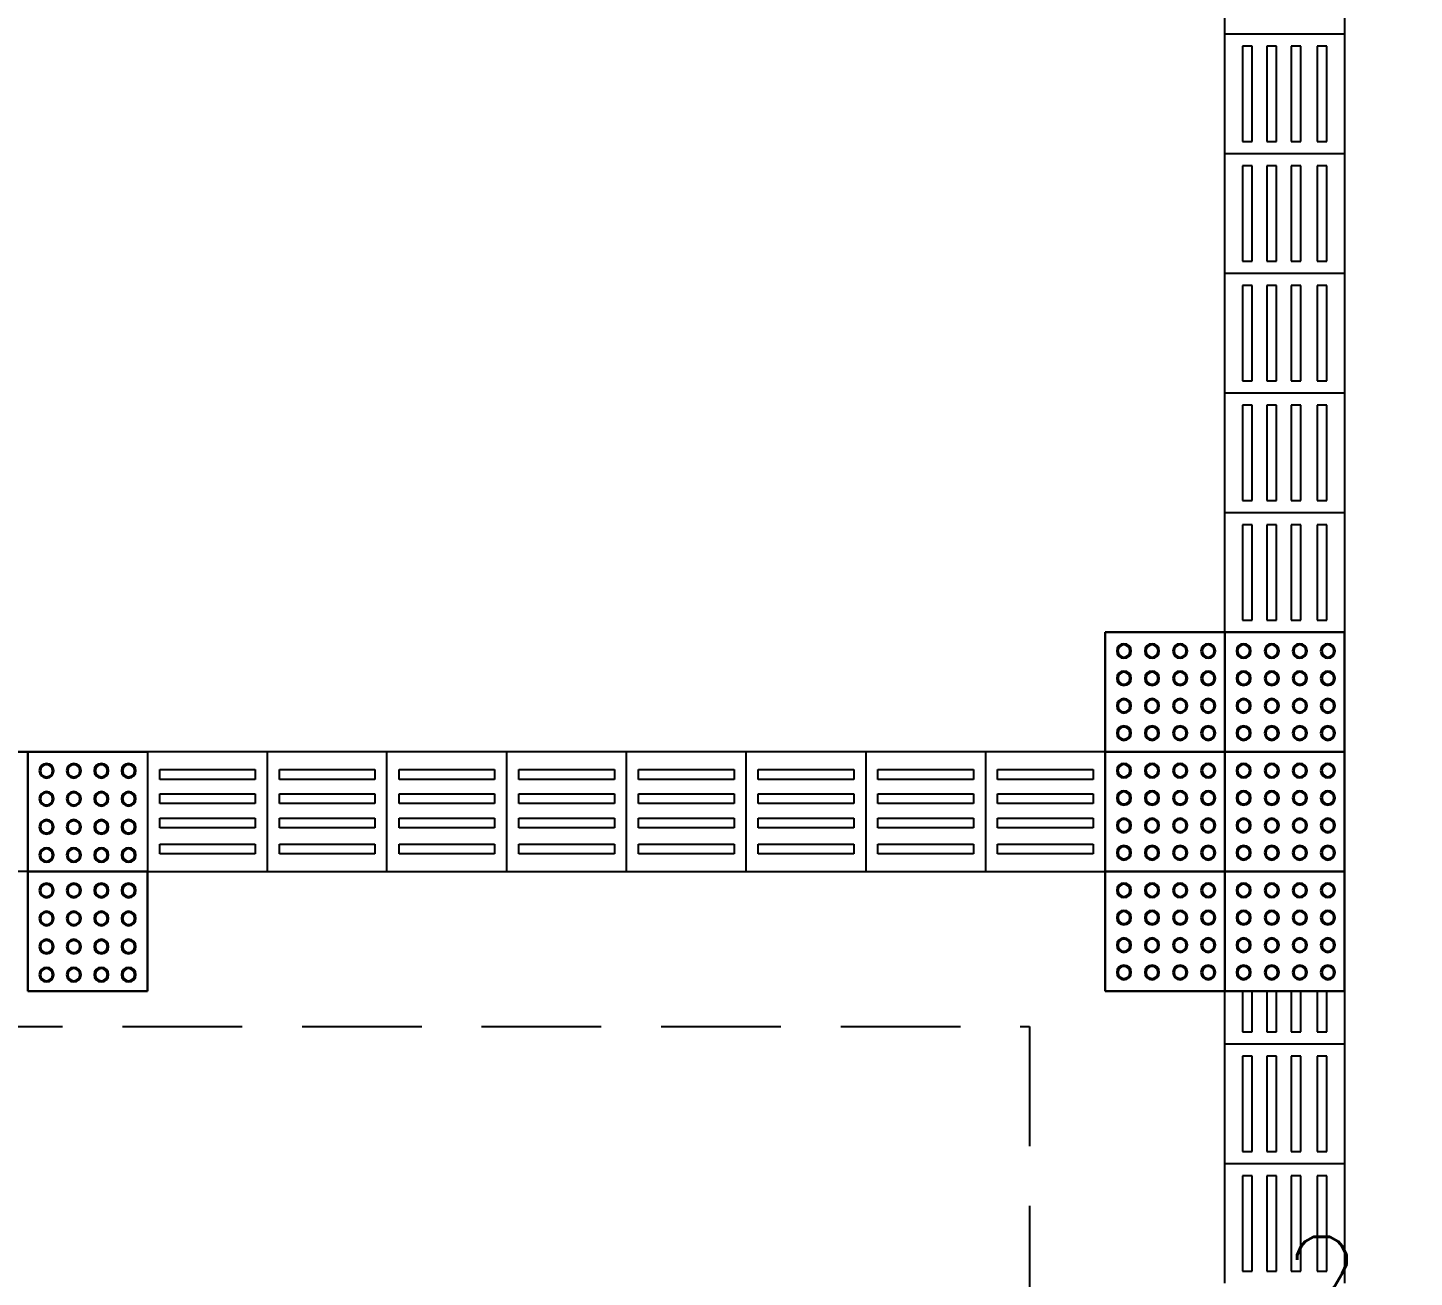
# Model space of a CAD drawing. Header units: metres. Extents: x 341 to 459, y 1341 to 1425.
# Drawn here: x 430.459 to 433.354, y 1371.471 to 1374.081 of the extents above; entities that cross this region are included whole.
import ezdxf

# ---------------------------------------------------------------- set-up
doc = ezdxf.new("R2010")
doc.units = ezdxf.units.M
doc.linetypes.add('HIDDEN', pattern=[0.375, 0.25, -0.125])
doc.layers.add('Itens de detalhe', color=7, linetype='Continuous')
doc.layers.add('Notas de texto-1', color=7, linetype='Continuous')
doc.styles.add('ROMANS', font='ROMANS.SHX')
doc.dimstyles.new('100___1-100', dxfattribs={"dimscale": 0.1, "dimtxt": 2, "dimasz": 2, "dimexe": 1.5, "dimexo": 1, "dimgap": 0.5, "dimtad": 1, "dimzin": 4, "dimtxsty": 'ROMANS', "dimblk": 'ARCHTICK', "dimcen": 0, "dimclrd": 256, "dimclre": 256, "dimclrt": 3, "dimazin": 3, "dimtfac": 1, "dimtmove": 0, "dimatfit": 0, "dimldrblk": 'ARCHTICK', "dimfxl": 1, "dimlwd": -1, "dimlwe": -1, "dimarcsym": 0})

# ---------------------------------------------------------------- blocks, each defined once
blk = doc.blocks.new('piso tatil')
at = {"layer": 'Itens de detalhe', "color": 252, "true_color": 0x939598, "extrusion": (0, 0, -1)}
for p, q in [((-78.855, 24.4342), (-78.855, 24.6842)), ((-78.855, 24.4342), (-78.855, 24.6842)), ((-78.605, 24.6842), (-78.605, 24.4342)), ((-78.605, 24.6842), (-78.605, 24.4342)), ((-78.855, 24.1842), (-78.855, 24.4342)), ((-78.855, 24.4342), (-78.605, 24.4342)), ((-78.855, 24.1842), (-78.855, 24.4342)), ((-78.855, 24.4342), (-78.605, 24.4342)), ((-78.605, 24.4342), (-78.605, 24.1842)), ((-78.605, 24.4342), (-78.605, 24.1842)), ((-78.7976, 24.4086), (-78.8181, 24.4086)), ((-78.8181, 24.4086), (-78.8181, 24.2091)), ((-78.7976, 24.2091), (-78.7976, 24.4086)), ((-78.7469, 24.4086), (-78.7674, 24.4086)), ((-78.7674, 24.4086), (-78.7674, 24.2091)), ((-78.7469, 24.2091), (-78.7469, 24.4086)), ((-78.6962, 24.4086), (-78.7167, 24.4086)), ((-78.7167, 24.4086), (-78.7167, 24.2091)), ((-78.6962, 24.2091), (-78.6962, 24.4086)), ((-78.642, 24.4086), (-78.6624, 24.4086)), ((-78.6624, 24.4086), (-78.6624, 24.2091)), ((-78.642, 24.2091), (-78.642, 24.4086)), ((-78.8181, 24.2091), (-78.7976, 24.2091)), ((-78.7674, 24.2091), (-78.7469, 24.2091)), ((-78.7167, 24.2091), (-78.6962, 24.2091)), ((-78.6624, 24.2091), (-78.642, 24.2091)), ((-78.855, 23.9342), (-78.855, 24.1842)), ((-78.855, 24.1842), (-78.605, 24.1842)), ((-78.855, 23.9342), (-78.855, 24.1842)), ((-78.855, 24.1842), (-78.605, 24.1842)), ((-78.605, 24.1842), (-78.605, 23.9342)), ((-78.605, 24.1842), (-78.605, 23.9342)), ((-78.7976, 24.1586), (-78.8181, 24.1586)), ((-78.8181, 24.1586), (-78.8181, 23.9591)), ((-78.7976, 23.9591), (-78.7976, 24.1586)), ((-78.7469, 24.1586), (-78.7674, 24.1586)), ((-78.7674, 24.1586), (-78.7674, 23.9591)), ((-78.7469, 23.9591), (-78.7469, 24.1586)), ((-78.6962, 24.1586), (-78.7167, 24.1586)), ((-78.7167, 24.1586), (-78.7167, 23.9591)), ((-78.6962, 23.9591), (-78.6962, 24.1586)), ((-78.642, 24.1586), (-78.6624, 24.1586)), ((-78.6624, 24.1586), (-78.6624, 23.9591)), ((-78.642, 23.9591), (-78.642, 24.1586)), ((-78.8181, 23.9591), (-78.7976, 23.9591)), ((-78.7674, 23.9591), (-78.7469, 23.9591)), ((-78.7167, 23.9591), (-78.6962, 23.9591)), ((-78.6624, 23.9591), (-78.642, 23.9591)), ((-78.855, 23.6842), (-78.855, 23.9342)), ((-78.855, 23.9342), (-78.605, 23.9342)), ((-78.855, 23.6842), (-78.855, 23.9342)), ((-78.855, 23.9342), (-78.605, 23.9342)), ((-78.605, 23.9342), (-78.605, 23.6842)), ((-78.605, 23.9342), (-78.605, 23.6842)), ((-78.7976, 23.9086), (-78.8181, 23.9086)), ((-78.8181, 23.9086), (-78.8181, 23.7091)), ((-78.7976, 23.7091), (-78.7976, 23.9086)), ((-78.7469, 23.9086), (-78.7674, 23.9086)), ((-78.7674, 23.9086), (-78.7674, 23.7091)), ((-78.7469, 23.7091), (-78.7469, 23.9086)), ((-78.6962, 23.9086), (-78.7167, 23.9086)), ((-78.7167, 23.9086), (-78.7167, 23.7091)), ((-78.6962, 23.7091), (-78.6962, 23.9086)), ((-78.642, 23.9086), (-78.6624, 23.9086)), ((-78.6624, 23.9086), (-78.6624, 23.7091)), ((-78.642, 23.7091), (-78.642, 23.9086)), ((-78.8181, 23.7091), (-78.7976, 23.7091)), ((-78.7674, 23.7091), (-78.7469, 23.7091)), ((-78.7167, 23.7091), (-78.6962, 23.7091)), ((-78.6624, 23.7091), (-78.642, 23.7091)), ((-78.855, 23.4342), (-78.855, 23.6842)), ((-78.855, 23.6842), (-78.605, 23.6842)), ((-78.855, 23.4342), (-78.855, 23.6842)), ((-78.855, 23.6842), (-78.605, 23.6842)), ((-78.7976, 23.6586), (-78.8181, 23.6586)), ((-78.8181, 23.6586), (-78.8181, 23.4591)), ((-78.7976, 23.4591), (-78.7976, 23.6586)), ((-78.7469, 23.6586), (-78.7674, 23.6586)), ((-78.7674, 23.6586), (-78.7674, 23.4591)), ((-78.7469, 23.4591), (-78.7469, 23.6586)), ((-78.6962, 23.6586), (-78.7167, 23.6586)), ((-78.7167, 23.6586), (-78.7167, 23.4591)), ((-78.6962, 23.4591), (-78.6962, 23.6586)), ((-78.642, 23.6586), (-78.6624, 23.6586)), ((-78.6624, 23.6586), (-78.6624, 23.4591)), ((-78.642, 23.4591), (-78.642, 23.6586)), ((-78.605, 23.6842), (-78.605, 23.4342)), ((-78.605, 23.6842), (-78.605, 23.4342)), ((-78.8181, 23.4591), (-78.7976, 23.4591)), ((-78.7674, 23.4591), (-78.7469, 23.4591)), ((-78.7167, 23.4591), (-78.6962, 23.4591)), ((-78.6624, 23.4591), (-78.642, 23.4591)), ((-78.855, 23.1842), (-78.855, 23.4342)), ((-78.855, 23.4342), (-78.605, 23.4342)), ((-78.855, 23.1842), (-78.855, 23.4342)), ((-78.855, 23.4342), (-78.605, 23.4342)), ((-78.605, 23.4342), (-78.605, 23.1842)), ((-78.605, 23.4342), (-78.605, 23.1842)), ((-78.7976, 23.4086), (-78.8181, 23.4086)), ((-78.8181, 23.4086), (-78.8181, 23.2091)), ((-78.7976, 23.2091), (-78.7976, 23.4086)), ((-78.7469, 23.4086), (-78.7674, 23.4086)), ((-78.7674, 23.4086), (-78.7674, 23.2091)), ((-78.7469, 23.2091), (-78.7469, 23.4086)), ((-78.6962, 23.4086), (-78.7167, 23.4086)), ((-78.7167, 23.4086), (-78.7167, 23.2091)), ((-78.6962, 23.2091), (-78.6962, 23.4086)), ((-78.642, 23.4086), (-78.6624, 23.4086)), ((-78.6624, 23.4086), (-78.6624, 23.2091)), ((-78.642, 23.2091), (-78.642, 23.4086)), ((-78.8181, 23.2091), (-78.7976, 23.2091)), ((-78.7674, 23.2091), (-78.7469, 23.2091)), ((-78.7167, 23.2091), (-78.6962, 23.2091)), ((-78.6624, 23.2091), (-78.642, 23.2091)), ((-79.105, 22.9342), (-79.105, 23.1842)), ((-79.105, 23.1842), (-78.855, 23.1842)), ((-78.855, 23.1842), (-79.105, 23.1842)), ((-79.105, 23.1842), (-79.105, 22.9342)), ((-78.855, 23.1842), (-78.605, 23.1842)), ((-78.605, 23.1842), (-78.855, 23.1842)), ((-78.855, 23.1842), (-78.855, 22.9342)), ((-78.855, 22.9342), (-78.855, 23.1842)), ((-78.605, 23.1842), (-78.605, 22.9342)), ((-78.605, 22.9342), (-78.605, 23.1842)), ((-81.605, 22.9342), (-81.355, 22.9342)), ((-81.355, 22.9342), (-81.605, 22.9342)), ((-81.355, 22.9342), (-81.105, 22.9342)), ((-81.355, 22.6842), (-81.355, 22.9342)), ((-81.355, 22.9342), (-81.355, 22.6842)), ((-81.105, 22.9342), (-81.355, 22.9342)), ((-79.105, 22.6842), (-79.105, 22.9342)), ((-79.105, 22.9342), (-79.105, 22.6842)), ((-78.855, 22.9342), (-79.105, 22.9342)), ((-79.105, 22.9342), (-78.855, 22.9342)), ((-78.855, 22.9342), (-78.855, 22.6842)), ((-78.855, 22.6842), (-78.855, 22.9342)), ((-78.605, 22.9342), (-78.855, 22.9342)), ((-78.855, 22.9342), (-78.605, 22.9342)), ((-78.605, 22.9342), (-78.605, 22.6842)), ((-78.605, 22.6842), (-78.605, 22.9342)), ((-81.355, 22.6842), (-81.605, 22.6842)), ((-81.355, 22.4342), (-81.355, 22.6842)), ((-81.355, 22.6842), (-81.355, 22.4342)), ((-81.105, 22.6842), (-81.355, 22.6842)), ((-81.355, 22.6842), (-81.105, 22.6842)), ((-81.105, 22.6842), (-81.105, 22.4342)), ((-81.105, 22.4342), (-81.105, 22.6842)), ((-79.105, 22.4342), (-79.105, 22.6842)), ((-79.105, 22.6842), (-78.855, 22.6842)), ((-78.855, 22.6842), (-79.105, 22.6842)), ((-79.105, 22.6842), (-79.105, 22.4342)), ((-78.855, 22.6842), (-78.605, 22.6842)), ((-78.605, 22.6842), (-78.855, 22.6842)), ((-78.855, 22.6842), (-78.855, 22.4342)), ((-78.855, 22.4342), (-78.855, 22.6842)), ((-78.605, 22.6842), (-78.605, 22.4342)), ((-78.605, 22.4342), (-78.605, 22.6842)), ((-81.105, 22.4342), (-81.355, 22.4342)), ((-81.355, 22.4342), (-81.105, 22.4342)), ((-78.855, 22.4342), (-79.105, 22.4342)), ((-79.105, 22.4342), (-78.855, 22.4342)), ((-78.855, 22.3242), (-78.855, 22.4342)), ((-78.855, 22.3242), (-78.855, 22.4342)), ((-78.605, 22.4342), (-78.855, 22.4342)), ((-78.855, 22.4342), (-78.605, 22.4342)), ((-78.8181, 22.4342), (-78.8181, 22.3491)), ((-78.7976, 22.3491), (-78.7976, 22.4342)), ((-78.7674, 22.4342), (-78.7674, 22.3491)), ((-78.7469, 22.3491), (-78.7469, 22.4342)), ((-78.7167, 22.4342), (-78.7167, 22.3491)), ((-78.6962, 22.3491), (-78.6962, 22.4342)), ((-78.6624, 22.4342), (-78.6624, 22.3491)), ((-78.642, 22.3491), (-78.642, 22.4342)), ((-78.605, 22.4342), (-78.605, 22.3242)), ((-78.605, 22.4342), (-78.605, 22.3242)), ((-78.8181, 22.3491), (-78.7976, 22.3491)), ((-78.7674, 22.3491), (-78.7469, 22.3491)), ((-78.7167, 22.3491), (-78.6962, 22.3491)), ((-78.6624, 22.3491), (-78.642, 22.3491)), ((-78.855, 22.0742), (-78.855, 22.3242)), ((-78.855, 22.3242), (-78.605, 22.3242)), ((-78.855, 22.0742), (-78.855, 22.3242)), ((-78.855, 22.3242), (-78.605, 22.3242)), ((-78.7976, 22.2986), (-78.8181, 22.2986)), ((-78.8181, 22.2986), (-78.8181, 22.0991)), ((-78.7976, 22.0991), (-78.7976, 22.2986)), ((-78.7469, 22.2986), (-78.7674, 22.2986)), ((-78.7674, 22.2986), (-78.7674, 22.0991)), ((-78.7469, 22.0991), (-78.7469, 22.2986)), ((-78.6962, 22.2986), (-78.7167, 22.2986)), ((-78.7167, 22.2986), (-78.7167, 22.0991)), ((-78.6962, 22.0991), (-78.6962, 22.2986)), ((-78.642, 22.2986), (-78.6624, 22.2986)), ((-78.6624, 22.2986), (-78.6624, 22.0991)), ((-78.642, 22.0991), (-78.642, 22.2986)), ((-78.605, 22.3242), (-78.605, 22.0742)), ((-78.605, 22.3242), (-78.605, 22.0742)), ((-78.8181, 22.0991), (-78.7976, 22.0991)), ((-78.7674, 22.0991), (-78.7469, 22.0991)), ((-78.7167, 22.0991), (-78.6962, 22.0991)), ((-78.6624, 22.0991), (-78.642, 22.0991)), ((-78.855, 21.8242), (-78.855, 22.0742)), ((-78.855, 22.0742), (-78.605, 22.0742)), ((-78.855, 21.8242), (-78.855, 22.0742)), ((-78.855, 22.0742), (-78.605, 22.0742)), ((-78.605, 22.0742), (-78.605, 21.8242)), ((-78.605, 22.0742), (-78.605, 21.8242)), ((-78.7976, 22.0486), (-78.8181, 22.0486)), ((-78.8181, 22.0486), (-78.8181, 21.8491)), ((-78.7976, 21.8491), (-78.7976, 22.0486)), ((-78.7469, 22.0486), (-78.7674, 22.0486)), ((-78.7674, 22.0486), (-78.7674, 21.8491)), ((-78.7469, 21.8491), (-78.7469, 22.0486)), ((-78.6962, 22.0486), (-78.7167, 22.0486)), ((-78.7167, 22.0486), (-78.7167, 21.8491)), ((-78.6962, 21.8491), (-78.6962, 22.0486)), ((-78.642, 22.0486), (-78.6624, 22.0486)), ((-78.6624, 22.0486), (-78.6624, 21.8491)), ((-78.642, 21.8491), (-78.642, 22.0486)), ((-78.8181, 21.8491), (-78.7976, 21.8491)), ((-78.7674, 21.8491), (-78.7469, 21.8491)), ((-78.7167, 21.8491), (-78.6962, 21.8491)), ((-78.6624, 21.8491), (-78.642, 21.8491))]:
    blk.add_line(p, q, dxfattribs=at)
at = {"layer": 'Itens de detalhe', "color": 252, "true_color": 0x939598}
for p, q in [((-80.855, 22.9342), (-81.105, 22.9342)), ((-81.105, 22.9342), (-81.105, 22.6842)), ((-80.855, 22.9342), (-81.105, 22.9342)), ((-81.105, 22.9342), (-81.105, 22.6842)), ((-81.105, 22.9342), (-81.105, 22.6842)), ((-81.105, 22.9342), (-81.105, 22.6842)), ((-80.605, 22.9342), (-80.855, 22.9342)), ((-80.855, 22.9342), (-80.855, 22.6842)), ((-80.605, 22.9342), (-80.855, 22.9342)), ((-80.855, 22.9342), (-80.855, 22.6842)), ((-80.605, 22.6842), (-80.605, 22.9342)), ((-80.605, 22.6842), (-80.605, 22.9342)), ((-80.355, 22.9342), (-80.605, 22.9342)), ((-80.355, 22.9342), (-80.605, 22.9342)), ((-80.105, 22.9342), (-80.355, 22.9342)), ((-80.355, 22.9342), (-80.355, 22.6842)), ((-80.105, 22.9342), (-80.355, 22.9342)), ((-80.355, 22.9342), (-80.355, 22.6842)), ((-79.855, 22.9342), (-80.105, 22.9342)), ((-80.105, 22.9342), (-80.105, 22.6842)), ((-79.855, 22.9342), (-80.105, 22.9342)), ((-80.105, 22.9342), (-80.105, 22.6842)), ((-79.605, 22.9342), (-79.855, 22.9342)), ((-79.855, 22.9342), (-79.855, 22.6842)), ((-79.605, 22.9342), (-79.855, 22.9342)), ((-79.855, 22.9342), (-79.855, 22.6842)), ((-79.355, 22.9342), (-79.605, 22.9342)), ((-79.605, 22.9342), (-79.605, 22.6842)), ((-79.355, 22.9342), (-79.605, 22.9342)), ((-79.605, 22.9342), (-79.605, 22.6842)), ((-79.105, 22.9342), (-79.355, 22.9342)), ((-79.355, 22.9342), (-79.355, 22.6842)), ((-79.105, 22.9342), (-79.355, 22.9342)), ((-79.355, 22.9342), (-79.355, 22.6842)), ((-81.0794, 22.8768), (-81.0794, 22.8973)), ((-81.0794, 22.8973), (-80.8799, 22.8973)), ((-80.8799, 22.8768), (-81.0794, 22.8768)), ((-80.8799, 22.8973), (-80.8799, 22.8768)), ((-80.8294, 22.8768), (-80.8294, 22.8973)), ((-80.8294, 22.8973), (-80.6299, 22.8973)), ((-80.6299, 22.8768), (-80.8294, 22.8768)), ((-80.6299, 22.8973), (-80.6299, 22.8768)), ((-80.5794, 22.8768), (-80.5794, 22.8973)), ((-80.5794, 22.8973), (-80.3799, 22.8973)), ((-80.3799, 22.8768), (-80.5794, 22.8768)), ((-80.3799, 22.8973), (-80.3799, 22.8768)), ((-80.3294, 22.8768), (-80.3294, 22.8973)), ((-80.3294, 22.8973), (-80.1299, 22.8973)), ((-80.1299, 22.8768), (-80.3294, 22.8768)), ((-80.1299, 22.8973), (-80.1299, 22.8768)), ((-80.0794, 22.8768), (-80.0794, 22.8973)), ((-80.0794, 22.8973), (-79.8799, 22.8973)), ((-79.8799, 22.8768), (-80.0794, 22.8768)), ((-79.8799, 22.8973), (-79.8799, 22.8768)), ((-79.8294, 22.8768), (-79.8294, 22.8973)), ((-79.8294, 22.8973), (-79.6299, 22.8973)), ((-79.6299, 22.8768), (-79.8294, 22.8768)), ((-79.6299, 22.8973), (-79.6299, 22.8768)), ((-79.5794, 22.8768), (-79.5794, 22.8973)), ((-79.5794, 22.8973), (-79.3799, 22.8973)), ((-79.3799, 22.8768), (-79.5794, 22.8768)), ((-79.3799, 22.8973), (-79.3799, 22.8768)), ((-79.3294, 22.8768), (-79.3294, 22.8973)), ((-79.3294, 22.8973), (-79.1299, 22.8973)), ((-79.1299, 22.8768), (-79.3294, 22.8768)), ((-79.1299, 22.8973), (-79.1299, 22.8768)), ((-81.0794, 22.8261), (-81.0794, 22.8466)), ((-81.0794, 22.8466), (-80.8799, 22.8466)), ((-80.8799, 22.8261), (-81.0794, 22.8261)), ((-80.8799, 22.8466), (-80.8799, 22.8261)), ((-80.8294, 22.8261), (-80.8294, 22.8466)), ((-80.8294, 22.8466), (-80.6299, 22.8466)), ((-80.6299, 22.8261), (-80.8294, 22.8261)), ((-80.6299, 22.8466), (-80.6299, 22.8261)), ((-80.5794, 22.8261), (-80.5794, 22.8466)), ((-80.5794, 22.8466), (-80.3799, 22.8466)), ((-80.3799, 22.8261), (-80.5794, 22.8261)), ((-80.3799, 22.8466), (-80.3799, 22.8261)), ((-80.3294, 22.8261), (-80.3294, 22.8466)), ((-80.3294, 22.8466), (-80.1299, 22.8466)), ((-80.1299, 22.8261), (-80.3294, 22.8261)), ((-80.1299, 22.8466), (-80.1299, 22.8261)), ((-80.0794, 22.8261), (-80.0794, 22.8466)), ((-80.0794, 22.8466), (-79.8799, 22.8466)), ((-79.8799, 22.8261), (-80.0794, 22.8261)), ((-79.8799, 22.8466), (-79.8799, 22.8261)), ((-79.8294, 22.8261), (-79.8294, 22.8466)), ((-79.8294, 22.8466), (-79.6299, 22.8466)), ((-79.6299, 22.8261), (-79.8294, 22.8261)), ((-79.6299, 22.8466), (-79.6299, 22.8261)), ((-79.5794, 22.8261), (-79.5794, 22.8466)), ((-79.5794, 22.8466), (-79.3799, 22.8466)), ((-79.3799, 22.8261), (-79.5794, 22.8261)), ((-79.3799, 22.8466), (-79.3799, 22.8261)), ((-79.3294, 22.8261), (-79.3294, 22.8466)), ((-79.3294, 22.8466), (-79.1299, 22.8466)), ((-79.1299, 22.8261), (-79.3294, 22.8261)), ((-79.1299, 22.8466), (-79.1299, 22.8261)), ((-81.0794, 22.7754), (-81.0794, 22.7959)), ((-81.0794, 22.7959), (-80.8799, 22.7959)), ((-80.8799, 22.7959), (-80.8799, 22.7754)), ((-80.8294, 22.7754), (-80.8294, 22.7959)), ((-80.8294, 22.7959), (-80.6299, 22.7959)), ((-80.6299, 22.7959), (-80.6299, 22.7754)), ((-80.5794, 22.7754), (-80.5794, 22.7959)), ((-80.5794, 22.7959), (-80.3799, 22.7959)), ((-80.3799, 22.7959), (-80.3799, 22.7754)), ((-80.3294, 22.7754), (-80.3294, 22.7959)), ((-80.3294, 22.7959), (-80.1299, 22.7959)), ((-80.1299, 22.7959), (-80.1299, 22.7754)), ((-80.0794, 22.7754), (-80.0794, 22.7959)), ((-80.0794, 22.7959), (-79.8799, 22.7959)), ((-79.8799, 22.7959), (-79.8799, 22.7754)), ((-79.8294, 22.7754), (-79.8294, 22.7959)), ((-79.8294, 22.7959), (-79.6299, 22.7959)), ((-79.6299, 22.7959), (-79.6299, 22.7754)), ((-79.5794, 22.7754), (-79.5794, 22.7959)), ((-79.5794, 22.7959), (-79.3799, 22.7959)), ((-79.3799, 22.7959), (-79.3799, 22.7754)), ((-79.3294, 22.7754), (-79.3294, 22.7959)), ((-79.3294, 22.7959), (-79.1299, 22.7959)), ((-79.1299, 22.7959), (-79.1299, 22.7754)), ((-80.8799, 22.7754), (-81.0794, 22.7754)), ((-80.6299, 22.7754), (-80.8294, 22.7754)), ((-80.3799, 22.7754), (-80.5794, 22.7754)), ((-80.1299, 22.7754), (-80.3294, 22.7754)), ((-79.8799, 22.7754), (-80.0794, 22.7754)), ((-79.6299, 22.7754), (-79.8294, 22.7754)), ((-79.3799, 22.7754), (-79.5794, 22.7754)), ((-79.1299, 22.7754), (-79.3294, 22.7754)), ((-81.0794, 22.7212), (-81.0794, 22.7416)), ((-81.0794, 22.7416), (-80.8799, 22.7416)), ((-80.8799, 22.7416), (-80.8799, 22.7212)), ((-80.8294, 22.7212), (-80.8294, 22.7416)), ((-80.8294, 22.7416), (-80.6299, 22.7416)), ((-80.6299, 22.7416), (-80.6299, 22.7212)), ((-80.5794, 22.7212), (-80.5794, 22.7416)), ((-80.5794, 22.7416), (-80.3799, 22.7416)), ((-80.3799, 22.7416), (-80.3799, 22.7212)), ((-80.3294, 22.7212), (-80.3294, 22.7416)), ((-80.3294, 22.7416), (-80.1299, 22.7416)), ((-80.1299, 22.7416), (-80.1299, 22.7212)), ((-80.0794, 22.7212), (-80.0794, 22.7416)), ((-80.0794, 22.7416), (-79.8799, 22.7416)), ((-79.8799, 22.7416), (-79.8799, 22.7212)), ((-79.8294, 22.7212), (-79.8294, 22.7416)), ((-79.8294, 22.7416), (-79.6299, 22.7416)), ((-79.6299, 22.7416), (-79.6299, 22.7212)), ((-79.5794, 22.7212), (-79.5794, 22.7416)), ((-79.5794, 22.7416), (-79.3799, 22.7416)), ((-79.3799, 22.7416), (-79.3799, 22.7212)), ((-79.3294, 22.7212), (-79.3294, 22.7416)), ((-79.3294, 22.7416), (-79.1299, 22.7416)), ((-79.1299, 22.7416), (-79.1299, 22.7212)), ((-80.8799, 22.7212), (-81.0794, 22.7212)), ((-80.6299, 22.7212), (-80.8294, 22.7212)), ((-80.3799, 22.7212), (-80.5794, 22.7212)), ((-80.1299, 22.7212), (-80.3294, 22.7212)), ((-79.8799, 22.7212), (-80.0794, 22.7212)), ((-79.6299, 22.7212), (-79.8294, 22.7212)), ((-79.3799, 22.7212), (-79.5794, 22.7212)), ((-79.1299, 22.7212), (-79.3294, 22.7212)), ((-81.105, 22.6842), (-80.855, 22.6842)), ((-81.105, 22.6842), (-80.855, 22.6842)), ((-80.855, 22.6842), (-80.605, 22.6842)), ((-80.855, 22.6842), (-80.605, 22.6842)), ((-80.605, 22.6842), (-80.355, 22.6842)), ((-80.605, 22.6842), (-80.355, 22.6842)), ((-80.355, 22.6842), (-80.105, 22.6842)), ((-80.355, 22.6842), (-80.105, 22.6842)), ((-80.105, 22.6842), (-79.855, 22.6842)), ((-80.105, 22.6842), (-79.855, 22.6842)), ((-79.855, 22.6842), (-79.605, 22.6842)), ((-79.855, 22.6842), (-79.605, 22.6842)), ((-79.605, 22.6842), (-79.355, 22.6842)), ((-79.605, 22.6842), (-79.355, 22.6842)), ((-79.355, 22.6842), (-79.105, 22.6842)), ((-79.355, 22.6842), (-79.105, 22.6842))]:
    blk.add_line(p, q, dxfattribs=at)
at = {"layer": 'Itens de detalhe', "color": 252, "true_color": 0x939598, "extrusion": (0, 0, -1)}
for centre, radius in [((79.0656, 23.145), 0.0152), ((79.0656, 23.145), 0.0126), ((79.007, 23.145), 0.0152), ((79.007, 23.145), 0.0126), ((78.9483, 23.145), 0.0152), ((78.9483, 23.145), 0.0126), ((78.8896, 23.145), 0.0152), ((78.8896, 23.145), 0.0126), ((78.8156, 23.145), 0.0152), ((78.8156, 23.145), 0.0126), ((78.757, 23.145), 0.0152), ((78.757, 23.145), 0.0126), ((78.6983, 23.145), 0.0152), ((78.6983, 23.145), 0.0126), ((78.6396, 23.145), 0.0152), ((78.6396, 23.145), 0.0126), ((79.0656, 23.088), 0.0152), ((79.0656, 23.088), 0.0126), ((79.007, 23.088), 0.0152), ((79.007, 23.088), 0.0126), ((78.9483, 23.088), 0.0152), ((78.9483, 23.088), 0.0126), ((78.8896, 23.088), 0.0152), ((78.8896, 23.088), 0.0126), ((78.8156, 23.088), 0.0152), ((78.8156, 23.088), 0.0126), ((78.757, 23.088), 0.0152), ((78.757, 23.088), 0.0126), ((78.6983, 23.088), 0.0152), ((78.6983, 23.088), 0.0126), ((78.6396, 23.088), 0.0152), ((78.6396, 23.088), 0.0126), ((79.0656, 23.0305), 0.0152), ((79.0656, 23.0305), 0.0126), ((79.007, 23.0305), 0.0152), ((79.007, 23.0305), 0.0126), ((78.9483, 23.0305), 0.0152), ((78.9483, 23.0305), 0.0126), ((78.8896, 23.0305), 0.0152), ((78.8896, 23.0305), 0.0126), ((78.8156, 23.0305), 0.0152), ((78.8156, 23.0305), 0.0126), ((78.757, 23.0305), 0.0152), ((78.757, 23.0305), 0.0126), ((78.6983, 23.0305), 0.0152), ((78.6983, 23.0305), 0.0126), ((78.6396, 23.0305), 0.0152), ((78.6396, 23.0305), 0.0126), ((79.0656, 22.9735), 0.0152), ((79.0656, 22.9735), 0.0126), ((79.007, 22.9735), 0.0152), ((79.007, 22.9735), 0.0126), ((78.9483, 22.9735), 0.0152), ((78.9483, 22.9735), 0.0126), ((78.8896, 22.9735), 0.0152), ((78.8896, 22.9735), 0.0126), ((78.8156, 22.9735), 0.0152), ((78.8156, 22.9735), 0.0126), ((78.757, 22.9735), 0.0152), ((78.757, 22.9735), 0.0126), ((78.6983, 22.9735), 0.0152), ((78.6983, 22.9735), 0.0126), ((78.6396, 22.9735), 0.0152), ((78.6396, 22.9735), 0.0126), ((81.3158, 22.8948), 0.0152), ((81.3158, 22.8948), 0.0126), ((81.2588, 22.8948), 0.0152), ((81.2588, 22.8948), 0.0126), ((81.2013, 22.8948), 0.0152), ((81.2013, 22.8948), 0.0126), ((81.1443, 22.8948), 0.0152), ((81.1443, 22.8948), 0.0126), ((79.0656, 22.895), 0.0152), ((79.0656, 22.895), 0.0126), ((79.007, 22.895), 0.0152), ((79.007, 22.895), 0.0126), ((78.9483, 22.895), 0.0152), ((78.9483, 22.895), 0.0126), ((78.8896, 22.895), 0.0152), ((78.8896, 22.895), 0.0126), ((78.8156, 22.895), 0.0152), ((78.8156, 22.895), 0.0126), ((78.757, 22.895), 0.0152), ((78.757, 22.895), 0.0126), ((78.6983, 22.895), 0.0152), ((78.6983, 22.895), 0.0126), ((78.6396, 22.895), 0.0152), ((78.6396, 22.895), 0.0126), ((81.3158, 22.8362), 0.0152), ((81.3158, 22.8362), 0.0126), ((81.2588, 22.8362), 0.0152), ((81.2588, 22.8362), 0.0126), ((81.2013, 22.8362), 0.0152), ((81.2013, 22.8362), 0.0126), ((81.1443, 22.8362), 0.0152), ((81.1443, 22.8362), 0.0126), ((79.0656, 22.838), 0.0152), ((79.0656, 22.838), 0.0126), ((79.007, 22.838), 0.0152), ((79.007, 22.838), 0.0126), ((78.9483, 22.838), 0.0152), ((78.9483, 22.838), 0.0126), ((78.8896, 22.838), 0.0152), ((78.8896, 22.838), 0.0126), ((78.8156, 22.838), 0.0152), ((78.8156, 22.838), 0.0126), ((78.757, 22.838), 0.0152), ((78.757, 22.838), 0.0126), ((78.6983, 22.838), 0.0152), ((78.6983, 22.838), 0.0126), ((78.6396, 22.838), 0.0152), ((78.6396, 22.838), 0.0126), ((81.3158, 22.7775), 0.0152), ((81.3158, 22.7775), 0.0126), ((81.2588, 22.7775), 0.0152), ((81.2588, 22.7775), 0.0126), ((81.2013, 22.7775), 0.0152), ((81.2013, 22.7775), 0.0126), ((81.1443, 22.7775), 0.0152), ((81.1443, 22.7775), 0.0126), ((79.0656, 22.7805), 0.0152), ((79.0656, 22.7805), 0.0126), ((79.007, 22.7805), 0.0152), ((79.007, 22.7805), 0.0126), ((78.9483, 22.7805), 0.0152), ((78.9483, 22.7805), 0.0126), ((78.8896, 22.7805), 0.0152), ((78.8896, 22.7805), 0.0126), ((78.8156, 22.7805), 0.0152), ((78.8156, 22.7805), 0.0126), ((78.757, 22.7805), 0.0152), ((78.757, 22.7805), 0.0126), ((78.6983, 22.7805), 0.0152), ((78.6983, 22.7805), 0.0126), ((78.6396, 22.7805), 0.0152), ((78.6396, 22.7805), 0.0126), ((81.3158, 22.7188), 0.0152), ((81.2588, 22.7188), 0.0152), ((81.2013, 22.7188), 0.0152), ((81.1443, 22.7188), 0.0152), ((79.0656, 22.7235), 0.0152), ((79.0656, 22.7235), 0.0126), ((79.007, 22.7235), 0.0152), ((79.007, 22.7235), 0.0126), ((78.9483, 22.7235), 0.0152), ((78.9483, 22.7235), 0.0126), ((78.8896, 22.7235), 0.0152), ((78.8896, 22.7235), 0.0126), ((78.8156, 22.7235), 0.0152), ((78.8156, 22.7235), 0.0126), ((78.757, 22.7235), 0.0152), ((78.757, 22.7235), 0.0126), ((78.6983, 22.7235), 0.0152), ((78.6983, 22.7235), 0.0126), ((78.6396, 22.7235), 0.0152), ((78.6396, 22.7235), 0.0126), ((81.3158, 22.7188), 0.0126), ((81.2588, 22.7188), 0.0126), ((81.2013, 22.7188), 0.0126), ((81.1443, 22.7188), 0.0126), ((81.3158, 22.6448), 0.0152), ((81.3158, 22.6448), 0.0126), ((81.2588, 22.6448), 0.0152), ((81.2588, 22.6448), 0.0126), ((81.2013, 22.6448), 0.0152), ((81.2013, 22.6448), 0.0126), ((81.1443, 22.6448), 0.0152), ((81.1443, 22.6448), 0.0126), ((79.0656, 22.645), 0.0152), ((79.0656, 22.645), 0.0126), ((79.007, 22.645), 0.0152), ((79.007, 22.645), 0.0126), ((78.9483, 22.645), 0.0152), ((78.9483, 22.645), 0.0126), ((78.8896, 22.645), 0.0152), ((78.8896, 22.645), 0.0126), ((78.8156, 22.645), 0.0152), ((78.8156, 22.645), 0.0126), ((78.757, 22.645), 0.0152), ((78.757, 22.645), 0.0126), ((78.6983, 22.645), 0.0152), ((78.6983, 22.645), 0.0126), ((78.6396, 22.645), 0.0152), ((78.6396, 22.645), 0.0126), ((81.3158, 22.5862), 0.0152), ((81.3158, 22.5862), 0.0126), ((81.2588, 22.5862), 0.0152), ((81.2588, 22.5862), 0.0126), ((81.2013, 22.5862), 0.0152), ((81.2013, 22.5862), 0.0126), ((81.1443, 22.5862), 0.0152), ((81.1443, 22.5862), 0.0126), ((79.0656, 22.588), 0.0152), ((79.0656, 22.588), 0.0126), ((79.007, 22.588), 0.0152), ((79.007, 22.588), 0.0126), ((78.9483, 22.588), 0.0152), ((78.9483, 22.588), 0.0126), ((78.8896, 22.588), 0.0152), ((78.8896, 22.588), 0.0126), ((78.8156, 22.588), 0.0152), ((78.8156, 22.588), 0.0126), ((78.757, 22.588), 0.0152), ((78.757, 22.588), 0.0126), ((78.6983, 22.588), 0.0152), ((78.6983, 22.588), 0.0126), ((78.6396, 22.588), 0.0152), ((78.6396, 22.588), 0.0126), ((81.3158, 22.5275), 0.0152), ((81.3158, 22.5275), 0.0126), ((81.2588, 22.5275), 0.0152), ((81.2588, 22.5275), 0.0126), ((81.2013, 22.5275), 0.0152), ((81.2013, 22.5275), 0.0126), ((81.1443, 22.5275), 0.0152), ((81.1443, 22.5275), 0.0126), ((79.0656, 22.5305), 0.0152), ((79.0656, 22.5305), 0.0126), ((79.007, 22.5305), 0.0152), ((79.007, 22.5305), 0.0126), ((78.9483, 22.5305), 0.0152), ((78.9483, 22.5305), 0.0126), ((78.8896, 22.5305), 0.0152), ((78.8896, 22.5305), 0.0126), ((78.8156, 22.5305), 0.0152), ((78.8156, 22.5305), 0.0126), ((78.757, 22.5305), 0.0152), ((78.757, 22.5305), 0.0126), ((78.6983, 22.5305), 0.0152), ((78.6983, 22.5305), 0.0126), ((78.6396, 22.5305), 0.0152), ((78.6396, 22.5305), 0.0126), ((81.3158, 22.4688), 0.0152), ((81.3158, 22.4688), 0.0126), ((81.2588, 22.4688), 0.0152), ((81.2588, 22.4688), 0.0126), ((81.2013, 22.4688), 0.0152), ((81.2013, 22.4688), 0.0126), ((81.1443, 22.4688), 0.0152), ((81.1443, 22.4688), 0.0126), ((79.0656, 22.4735), 0.0152), ((79.0656, 22.4735), 0.0126), ((79.007, 22.4735), 0.0152), ((79.007, 22.4735), 0.0126), ((78.9483, 22.4735), 0.0152), ((78.9483, 22.4735), 0.0126), ((78.8896, 22.4735), 0.0152), ((78.8896, 22.4735), 0.0126), ((78.8156, 22.4735), 0.0152), ((78.8156, 22.4735), 0.0126), ((78.757, 22.4735), 0.0152), ((78.757, 22.4735), 0.0126), ((78.6983, 22.4735), 0.0152), ((78.6983, 22.4735), 0.0126), ((78.6396, 22.4735), 0.0152), ((78.6396, 22.4735), 0.0126)]:
    blk.add_circle(centre, radius, dxfattribs=at)
blk = doc.blocks.new('_ArchTick')
at = {"color": 0, "linetype": 'ByBlock', "const_width": 0.15}
blk.add_lwpolyline([(-0.5, -0.5), (0.5, 0.5)], dxfattribs=at)
blk = doc.blocks.new('*D161')
at = {"transparency": 16777216}
for p, q in [((432.2122, 1371.3554), (432.2122, 1371.4054)), ((434.5388, 1371.3554), (434.5388, 1371.4054)), ((432.2122, 1371.2554), (434.5388, 1371.2554))]:
    blk.add_line(p, q, dxfattribs=at)
at = {"layer": 'Defpoints', "color": 0, "transparency": 16777216}
for p in [(432.2122, 1371.2554), (434.5388, 1371.2554), (434.5388, 1371.2554)]:
    blk.add_point(p, dxfattribs=at)
at = {"transparency": 16777216, "xscale": 0.2, "yscale": 0.2, "zscale": 0.2, "rotation": 180}
blk.add_blockref('_ArchTick', (432.2122, 1371.2554), dxfattribs=at)
at = {"transparency": 16777216, "xscale": 0.2, "yscale": 0.2, "zscale": 0.2}
blk.add_blockref('_ArchTick', (434.5388, 1371.2554), dxfattribs=at)
at = {"color": 3, "transparency": 16777216, "insert": (433.3755, 1371.4244), "char_height": 0.2, "attachment_point": 5, "style": 'ROMANS'}
blk.add_mtext('2,33', dxfattribs=at)

msp = doc.modelspace()

# ---------------------------------------------------------------- linework, layer by layer
at = {"color": 252, "linetype": 'HIDDEN', "true_color": 0x939598, "elevation": 0.1492}
msp.add_lwpolyline([(432.551, 1368.0448), (425.4066, 1368.0448), (425.4066, 1371.9948), (432.551, 1371.9948)], close=True, dxfattribs=at)

# ---------------------------------------------------------------- block references
at = {"layer": 'Notas de texto-1', "color": 252, "true_color": 0x939598}
msp.add_blockref('piso tatil', (511.8138, 1349.634), dxfattribs=at)

# ---------------------------------------------------------------- dimensions: what is measured, and where the dimension line sits
dim = msp.add_linear_dim(base=(434.5388, 1371.2554), p1=(432.2122, 1371.2554), p2=(434.5388, 1371.2554), dimstyle='100___1-100')
dim.commit()
dim.dimension.update_dxf_attribs({"geometry": '*D161', "text_midpoint": (433.3755, 1371.4244)})

doc.saveas('drawing.dxf')
